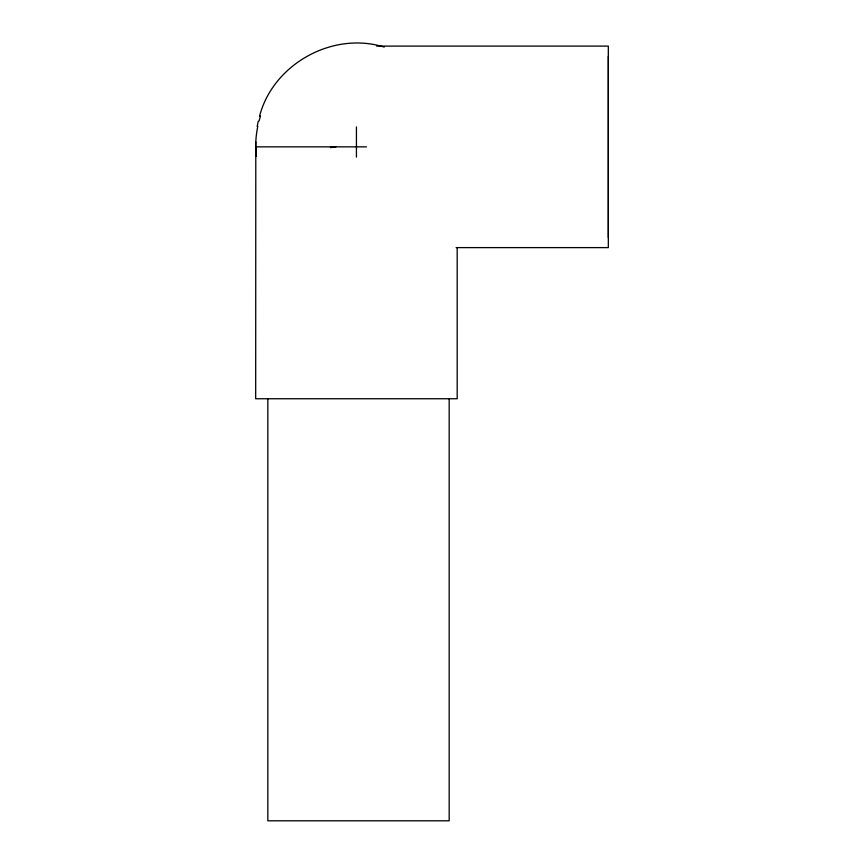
<?xml version="1.0" encoding="UTF-8"?>
<svg xmlns="http://www.w3.org/2000/svg" width="864" height="864" viewBox="0 0 864 864"><rect width="100%" height="100%" fill="white"/><g stroke="black" fill="none" stroke-linecap="round" stroke-linejoin="round"><path stroke-width="1.3" d="M457.186 247.882L457.186 398.747L255.679 398.747L255.798 141.89M366.52 146.858L255.679 146.858L255.712 147.485A100.786 100.786 0 0 0 256.036 152.755M257.18 126.468L258.228 121.295M259.556 116.186C273.1 64.044 332.813 30.953 384.21 47.088M376.639 46.105L608.321 46.105L608.321 247.612L456.106 247.612M255.83 152.431L255.701 146.858M608.332 56.182L608.332 237.535M449.183 399.19L449.183 820.8L267.829 820.8L267.829 399.19M356.432 126.922L356.432 157.097M256.133 156.373A100.753 100.753 0 0 1 257.818 126.209M259.038 121.068A100.753 100.753 0 0 1 260.518 116.014M335.686 146.858L330.599 147.604L330.512 146.858L335.686 146.858"/></g></svg>
